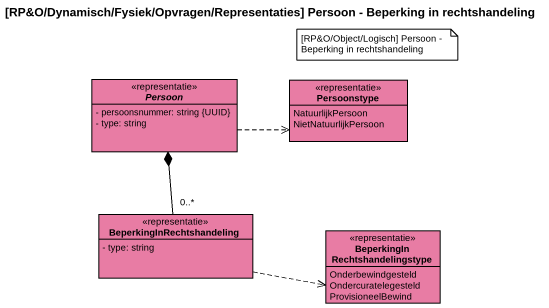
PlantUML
@startuml
title [RP&O/Dynamisch/Fysiek/Opvragen/Representaties] Persoon - Beperking in rechtshandeling
hide circle
hide empty members
skinparam classAttributeIconSize 0
abstract class Persoon <<representatie>> #E87CA4 {
  - persoonsnummer: string {UUID}
  - type: string
}
enum Persoonstype <<representatie>> #E87CA4 {
  NatuurlijkPersoon
  NietNatuurlijkPersoon
}
class BeperkingInRechtshandeling <<representatie>> #E87CA4 {
  - type: string
}
enum "BeperkingInRechtshandelingstype" as BeperkingInRechtshandelingst <<representatie>> #E87CA4 {
  Onderbewindgesteld
  Ondercuratelegesteld
  ProvisioneelBewind
}
Persoon .right.> Persoonstype
BeperkingInRechtshandeling "0..*" -up-* Persoon
BeperkingInRechtshandeling .right.> BeperkingInRechtshandelingst
note as N1
  [RP&O/Object/Logisch] Persoon - Beperking in rechtshandeling
end note
@enduml
